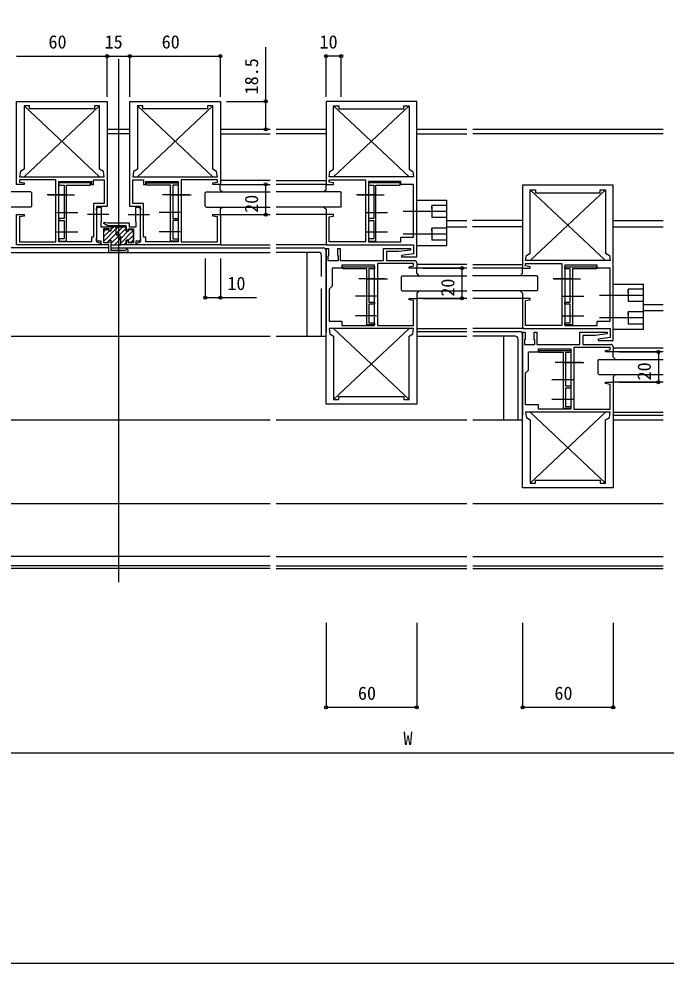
# Model space of a CAD drawing. Units: millimetres, scale not verified. Extents: x -699 to 701, y -1083 to 1079.
# Drawn here: x -231 to 197, y -1083 to -457 of the extents above; entities that cross this region are included whole.
import ezdxf
from ezdxf.enums import TextEntityAlignment as Align

# ---------------------------------------------------------------- set-up
doc = ezdxf.new("R2010")
doc.units = ezdxf.units.MM
doc.header["$LTSCALE"] = 6
for name, color, linetype in [('0-2_YKK_11', 7, 'Continuous'), ('0-3_YKK_12', 2, 'Continuous'), ('0-4_YKK_13', 4, 'Continuous'), ('0-6_YKK_D', 6, 'Continuous'), ('0-7_YKK_ZWAK', 7, 'Continuous')]:
    doc.layers.add(name, color=color, linetype=linetype)
doc.styles.add('ＭＳ ゴシック', font='')
doc.styles.get('ＭＳ ゴシック').set_extended_font_data('MS Gothic')

msp = doc.modelspace()

# ---------------------------------------------------------------- linework, layer by layer
at = {"layer": '0-2_YKK_11'}
for points in [[(-173, -512.1), (-173, -573.9), (-173.2, -574.1), (-173, -574.3), (-173, -581.8), (-180, -581.8), (-180, -605.1), (-177, -606.257), (-177, -607.1), (-233, -607.1), (-233, -587.1), (-228, -587.1), (-228, -588.1), (-231, -588.6), (-231, -605.1), (-207, -605.1), (-207, -564.1), (-231, -564.1), (-231, -565.6), (-228, -566.1), (-228, -567.1), (-233, -567.1), (-233, -512.1)], [(-158, -573.9), (-158, -512.1), (-98, -512.1), (-98, -567.1), (-103, -567.1), (-103, -566.1), (-100, -565.6), (-100, -564.1), (-124, -564.1), (-124, -605.1), (-100, -605.1), (-100, -588.6), (-103, -588.1), (-103, -587.1), (-98, -587.1), (-98, -607.1), (-154, -607.1), (-154, -606.257), (-151, -605.1), (-151, -581.8), (-158, -581.8), (-158, -574.3), (-157.8, -574.1)], [(32, -573.9), (32, -512.1), (-28, -512.1), (-28, -567.1), (-23, -567.1), (-23, -566.1), (-26, -565.6), (-26, -564.1), (-2, -564.1), (-2, -605.1), (-26, -605.1), (-26, -588.6), (-23, -588.1), (-23, -587.1), (-28, -587.1), (-28, -607.1), (30, -607.1), (30, -613.1), (21.971, -614.166), (22.033, -615.1), (32, -615.1), (32, -574.3), (31.8, -574.1)], [(-231, -562.1), (-175, -562.1), (-175.5, -558.6), (-178, -557.1), (-178, -515.1), (-181.5, -515.1), (-181.5, -517.1), (-224.5, -517.1), (-224.5, -515.1), (-228, -515.1), (-228, -557.1), (-230.5, -558.6)], [(-156, -562.1), (-100, -562.1), (-100.5, -558.6), (-103, -557.1), (-103, -515.1), (-106.5, -515.1), (-106.5, -517.1), (-149.5, -517.1), (-149.5, -515.1), (-153, -515.1), (-153, -557.1), (-155.5, -558.6)], [(30, -562.1), (-26, -562.1), (-25.5, -558.6), (-23, -557.1), (-23, -515.1), (-19.5, -515.1), (-19.5, -517.1), (23.5, -517.1), (23.5, -515.1), (27, -515.1), (27, -557.1), (29.5, -558.6)], [(-205, -605.1), (-205, -565.1), (-183.5, -565.1), (-183.5, -567.1), (-182, -567.1), (-182, -564.1), (-175, -564.1), (-175, -579.8), (-182, -579.8), (-182, -602.1), (-183.5, -602.1), (-183.5, -605.1)], [(-201.4, -567.5), (-201.4, -589.6), (-205, -589.6), (-205, -591), (-201.4, -591), (-201.4, -603.2), (-205, -603.2), (-205, -604.6), (-200, -604.6), (-200, -598.8), (-200.2, -598.6), (-200, -598.4), (-200, -597.3), (-200.2, -597.1), (-200, -596.9), (-200, -585.8), (-200.2, -585.6), (-200, -585.4), (-200, -567.5), (-184, -567.5), (-184, -566.1), (-205, -566.1), (-205, -567.5)], [(-126, -565.1), (-126, -605.1), (-147.5, -605.1), (-147.5, -602.1), (-149, -602.1), (-149, -579.8), (-156, -579.8), (-156, -564.1), (-149, -564.1), (-149, -567.1), (-147.5, -567.1), (-147.5, -565.1)], [(-129.6, -567.5), (-129.6, -589.6), (-126, -589.6), (-126, -591), (-129.6, -591), (-129.6, -603.2), (-126, -603.2), (-126, -604.6), (-131, -604.6), (-131, -598.8), (-130.8, -598.6), (-131, -598.4), (-131, -597.3), (-130.8, -597.1), (-131, -596.9), (-131, -585.8), (-130.8, -585.6), (-131, -585.4), (-131, -567.5), (-147, -567.5), (-147, -566.1), (-126, -566.1), (-126, -567.5)], [(0, -565.1), (0, -605.1), (21.5, -605.1), (21.5, -602.1), (30, -602.1), (30, -567.1), (21.5, -567.1), (21.5, -565.1)], [(3.6, -567.5), (3.6, -589.6), (0, -589.6), (0, -591), (3.6, -591), (3.6, -603.2), (0, -603.2), (0, -604.6), (5, -604.6), (5, -598.8), (4.8, -598.6), (5, -598.4), (5, -597.3), (4.8, -597.1), (5, -596.9), (5, -585.8), (4.8, -585.6), (5, -585.4), (5, -567.5), (21, -567.5), (21, -566.1), (0, -566.1), (0, -567.5)], [(162.15, -629.4), (162.15, -567.6), (102.15, -567.6), (102.15, -622.6), (107.15, -622.6), (107.15, -621.6), (104.15, -621.1), (104.15, -619.6), (128.15, -619.6), (128.15, -660.6), (104.15, -660.6), (104.15, -644.1), (107.15, -643.6), (107.15, -642.6), (102.15, -642.6), (102.15, -662.6), (160.15, -662.6), (160.15, -668.6), (152.121, -669.666), (152.183, -670.6), (162.15, -670.6), (162.15, -629.8), (161.95, -629.6)], [(160.15, -617.6), (104.15, -617.6), (104.65, -614.1), (107.15, -612.6), (107.15, -570.6), (110.65, -570.6), (110.65, -572.6), (153.65, -572.6), (153.65, -570.6), (157.15, -570.6), (157.15, -612.6), (159.65, -614.1)], [(-151.2, -584.1), (-151.2, -602.6), (-151, -602.6), (-151, -604.6), (-154, -604.6), (-154, -607.1), (-160.5, -607.1), (-160.5, -604.1), (-159.2, -604.1), (-159.2, -605.6), (-155.5, -605.6), (-155.5, -597.1), (-159.2, -597.1), (-159.2, -598.1), (-160.5, -598.1), (-160.5, -594.6), (-172.5, -594.6), (-175.315, -592.996), (-174.976, -592.095), (-172.5, -592.6), (-158.5, -592.6), (-158.5, -595.1), (-153.7, -595.1), (-153.7, -591.6), (-154, -591.6), (-154, -587.4), (-153.7, -587.1), (-154, -586.8), (-154, -582.1), (-152, -582.1), (-151, -583.1), (-151, -584.1)], [(4, -660.6), (4, -620.6), (-17.5, -620.6), (-17.5, -622.6), (-24, -622.6), (-24, -634.6), (-26, -636.6), (-26, -657.6), (-17.5, -657.6), (-17.5, -660.6)], [(0.4, -623), (0.4, -645.1), (4, -645.1), (4, -646.5), (0.4, -646.5), (0.4, -658.7), (4, -658.7), (4, -660.1), (-1, -660.1), (-1, -654.3), (-0.8, -654.1), (-1, -653.9), (-1, -652.8), (-0.8, -652.6), (-1, -652.4), (-1, -641.3), (-0.8, -641.1), (-1, -640.9), (-1, -623), (-17, -623), (-17, -621.6), (4, -621.6), (4, -623)], [(130.15, -620.6), (130.15, -660.6), (151.65, -660.6), (151.65, -657.6), (160.15, -657.6), (160.15, -622.6), (151.65, -622.6), (151.65, -620.6)], [(133.75, -645.1), (133.75, -623), (130.15, -623), (130.15, -621.6), (151.15, -621.6), (151.15, -623), (135.15, -623), (135.15, -640.9), (134.95, -641.1), (135.15, -641.3), (135.15, -652.4), (134.95, -652.6), (135.15, -652.8), (135.15, -653.9), (134.95, -654.1), (135.15, -654.3), (135.15, -660.1), (130.15, -660.1), (130.15, -658.7), (133.75, -658.7), (133.75, -646.5), (130.15, -646.5), (130.15, -645.1)], [(30, -662.6), (-26, -662.6), (-25.5, -666.1), (-23, -667.6), (-23, -709.6), (-19.5, -709.6), (-19.5, -707.6), (23.5, -707.6), (23.5, -709.6), (27, -709.6), (27, -667.6), (29.5, -666.1)], [(134.15, -676.1), (134.15, -716.1), (112.65, -716.1), (112.65, -713.1), (104.15, -713.1), (104.15, -692.1), (106.15, -690.1), (106.15, -678.1), (112.65, -678.1), (112.65, -676.1)], [(130.55, -678.5), (130.55, -700.6), (134.15, -700.6), (134.15, -702), (130.55, -702), (130.55, -714.2), (134.15, -714.2), (134.15, -715.6), (129.15, -715.6), (129.15, -709.8), (129.35, -709.6), (129.15, -709.4), (129.15, -708.3), (129.35, -708.1), (129.15, -707.9), (129.15, -696.8), (129.35, -696.6), (129.15, -696.4), (129.15, -678.5), (113.15, -678.5), (113.15, -677.1), (134.15, -677.1), (134.15, -678.5)], [(160.15, -718.1), (104.15, -718.1), (104.65, -721.6), (107.15, -723.1), (107.15, -765.1), (110.65, -765.1), (110.65, -763.1), (153.65, -763.1), (153.65, -765.1), (157.15, -765.1), (157.15, -723.1), (159.65, -721.6)]]:
    msp.add_lwpolyline(points, close=True, dxfattribs=at)
for points in [[(-179.8, -602.6), (-179.8, -584.1), (-180, -584.1), (-180, -583.1), (-179, -582.1), (-177, -582.1), (-177, -586.8), (-177.3, -587.1), (-177, -587.4), (-177, -591.6), (-177.3, -591.6), (-177.3, -595.1), (-171.5, -595.1)], [(-170.5, -595.1), (-170.5, -598.1), (-171.8, -598.1), (-171.8, -597.1), (-175.5, -597.1), (-175.5, -605.6), (-171.8, -605.6), (-171.8, -604.1), (-170.5, -604.1), (-170.5, -610.6), (-160.866, -610.6)], [(-160, -612.1), (-172, -612.1), (-172, -607.1), (-177, -607.1), (-177, -604.6), (-180, -604.6), (-180, -602.6), (-179.8, -602.6)], [(-28, -712.6), (-28, -629.8), (-27.8, -629.6), (-28, -629.4), (-28, -609.6), (-26.3, -609.6), (-26.3, -614.6), (-26.8, -614.6), (-26.8, -617.6), (-19.8, -617.6), (-19.8, -614.6), (-20.3, -614.6), (-20.3, -609.6), (-18.6, -609.6), (-18.6, -617.6), (10, -617.6), (10, -609.6), (28, -609.6), (28, -610.6), (20, -611.6), (12, -611.6), (12, -617.6), (30.5, -617.6)], [(32, -619.1), (32, -622.6), (27, -622.6), (27, -621.6), (30, -621.1), (30, -619.6), (6, -619.6), (6, -660.6), (30, -660.6), (30, -644.1), (27, -643.6), (27, -642.6), (32, -642.6), (32, -712.6), (-28, -712.6)], [(102.15, -768.1), (102.15, -685.3), (102.35, -685.1), (102.15, -684.9), (102.15, -665.1), (103.85, -665.1), (103.85, -670.1), (103.35, -670.1), (103.35, -673.1), (110.35, -673.1), (110.35, -670.1), (109.85, -670.1), (109.85, -665.1), (111.55, -665.1), (111.55, -673.1), (140.15, -673.1), (140.15, -665.1), (158.15, -665.1), (158.15, -666.1), (150.15, -667.1), (142.15, -667.1), (142.15, -673.1), (160.65, -673.1)], [(162.15, -674.6), (162.15, -678.1), (157.15, -678.1), (157.15, -677.1), (160.15, -676.6), (160.15, -675.1), (136.15, -675.1), (136.15, -716.1), (160.15, -716.1), (160.15, -699.6), (157.15, -699.1), (157.15, -698.1), (162.15, -698.1), (162.15, -768.1), (102.15, -768.1)]]:
    msp.add_lwpolyline(points, dxfattribs=at)
for centre, radius, start, end in [((-171, -595.1), 0.5, 0, 180.00002), ((-160, -611.1), 1, 270, 150.00001), ((30.5, -619.1), 1.5, 0, 89.99998), ((160.65, -674.6), 1.5, 0, 89.99998)]:
    msp.add_arc(centre, radius, start, end, dxfattribs=at)
at = {"layer": '0-3_YKK_12'}
for p, q in [((-165.5, -484.035), (-165.5, -830.6)), ((-178, -515.1), (-228, -562.1)), ((-228, -515.1), (-178, -562.1)), ((-103, -515.1), (-153, -562.1)), ((-153, -515.1), (-103, -562.1)), ((27, -515.1), (-23, -562.1)), ((-23, -515.1), (27, -562.1)), ((-173, -530.6), (-158, -530.6)), ((-98, -530.6), (-65, -530.6)), ((-61, -530.6), (-28, -530.6)), ((32, -530.6), (65.15, -530.6)), ((69.15, -530.6), (195.3, -530.6)), ((-158, -533.6), (-173, -533.6)), ((-98, -533.6), (-65, -533.6)), ((-28, -533.6), (-61, -533.6)), ((32, -533.6), (65.15, -533.6)), ((195.3, -533.6), (69.15, -533.6)), ((-65, -564.6), (-98, -564.6)), ((-98, -567.1), (-65, -567.1)), ((-61, -564.6), (-28, -564.6)), ((-28, -567.1), (-61, -567.1)), ((-223.5, -572.1), (-266, -572.1)), ((-223.5, -572.1), (-223, -572.6)), ((-223, -581.6), (-223, -572.6)), ((-107.5, -572.1), (-108, -572.6)), ((-108, -581.6), (-108, -572.6)), ((-107.5, -572.1), (-65, -572.1)), ((-18.5, -572.1), (-61.15, -572.1)), ((-18.5, -572.1), (-61.15, -572.1)), ((-18.5, -572.1), (-18, -572.6)), ((-18.5, -572.1), (-18, -572.6)), ((-18, -581.6), (-18, -572.6)), ((-18, -581.6), (-18, -572.6)), ((157.15, -570.6), (107.15, -617.6)), ((107.15, -570.6), (157.15, -617.6)), ((-223, -581.6), (-223.5, -582.1)), ((-18, -581.6), (-18.5, -582.1)), ((-18, -581.6), (-18.5, -582.1)), ((-223.5, -582.1), (-266, -582.1)), ((-98, -587.1), (-65, -587.1)), ((-18.5, -582.1), (-61.15, -582.1)), ((-18.5, -582.1), (-61.15, -582.1)), ((-28, -587.1), (-61, -587.1)), ((52, -591.1), (65.15, -591.1)), ((102.15, -591.1), (69, -591.1)), ((162.15, -591.1), (195.3, -591.1)), ((52, -595.1), (65.15, -595.1)), ((102.15, -595.1), (69, -595.1)), ((162.15, -595.1), (195.3, -595.1)), ((-172, -609.1), (-266, -609.1)), ((-266, -612.1), (-65, -612.1)), ((-170.5, -609.1), (-65, -609.1)), ((-98, -607.1), (-65, -607.1)), ((-27, -607.1), (-61, -607.1)), ((-61, -609.1), (-30, -609.1)), ((-33, -612.1), (-61, -612.1)), ((-40.5, -667.6), (-40.5, -612.1)), ((-28, -609.6), (-28, -664.8)), ((-31, -628.1), (-31, -614.1)), ((65.15, -620.1), (32, -620.1)), ((65.15, -622.6), (32, -622.6)), ((69.15, -620.1), (102.15, -620.1)), ((102.15, -622.6), (69.15, -622.6)), ((22.5, -627.6), (22, -628.1)), ((22, -637.1), (22, -628.1)), ((22.5, -627.6), (65.15, -627.6)), ((111.65, -627.6), (69, -627.6)), ((111.65, -627.6), (112.15, -628.1)), ((112.15, -637.1), (112.15, -628.1)), ((-31, -667.6), (-31, -636.1)), ((22, -637.1), (22.5, -637.6)), ((22.5, -637.6), (65.15, -637.6)), ((65.15, -642.6), (32, -642.6)), ((102.15, -642.6), (69.15, -642.6)), ((182.15, -646.6), (195.3, -646.6)), ((182.15, -650.6), (195.3, -650.6)), ((27, -709.6), (-23, -662.6)), ((-23, -709.6), (27, -662.6)), ((32, -662.6), (65.15, -662.6)), ((103.15, -662.6), (69.15, -662.6)), ((-266, -667.6), (-65, -667.6)), ((-61, -667.6), (-28, -667.6)), ((65.15, -664.8), (32, -664.8)), ((32, -667.6), (65.15, -667.6)), ((69.15, -664.6), (100.15, -664.6)), ((97.15, -667.6), (69.15, -667.6)), ((89.65, -723.1), (89.65, -667.6)), ((102.15, -665.1), (102.15, -720.3)), ((99.15, -723.1), (99.15, -669.6)), ((195.3, -675.6), (162.15, -675.6)), ((195.3, -678.1), (162.15, -678.1)), ((152.65, -683.1), (152.15, -683.6)), ((152.15, -692.6), (152.15, -683.6)), ((152.65, -683.1), (195.3, -683.1)), ((195.3, -698.1), (162.15, -698.1)), ((157.15, -765.1), (107.15, -718.1)), ((107.15, -765.1), (157.15, -718.1)), ((162.15, -718.1), (195.3, -718.1)), ((-266, -723.1), (-65, -723.1)), ((-61, -723.1), (65.15, -723.1)), ((69.15, -723.1), (102.15, -723.1)), ((195.3, -720.3), (162.15, -720.3)), ((162.15, -723.1), (195.3, -723.1)), ((-266, -778.6), (-65, -778.6)), ((-61, -778.6), (65.15, -778.6)), ((69.15, -778.6), (195.3, -778.6)), ((-65, -813.6), (-266, -813.6)), ((-61, -813.6), (65.15, -813.6)), ((69.15, -813.6), (195.3, -813.6)), ((-65, -819.9), (-266, -819.9)), ((-65, -821.6), (-266, -821.6)), ((-61, -819.9), (65.15, -819.9)), ((-61, -821.6), (65.15, -821.6)), ((69.15, -819.9), (195.3, -819.9)), ((69.15, -821.6), (195.3, -821.6))]:
    msp.add_line(p, q, dxfattribs=at)
for points in [[(-108, -581.6), (-107.5, -582.1), (-65, -582.1)], [(112.15, -637.1), (111.65, -637.6), (69, -637.6)], [(152.15, -692.6), (152.65, -693.1), (195.3, -693.1)]]:
    msp.add_lwpolyline(points, dxfattribs=at)
for centre in [(-33, -614.1), (-30, -611.1), (97.15, -669.6), (100.15, -666.6)]:
    msp.add_arc(centre, 2, 0, 90, dxfattribs=at)
at = {"layer": '0-4_YKK_13'}
for p, q in [((-98.15, -570.6), (-98.15, -567.1)), ((-28, -570.6), (-28, -567.1)), ((-28, -570.6), (-28, -567.1)), ((-200, -574.1), (-212.785, -574.1)), ((-212, -574.1), (-194.612, -574.1)), ((-119, -574.1), (-136.388, -574.1)), ((-131, -574.1), (-117.399, -574.1)), ((-98.15, -570.6), (-96.65, -572.1)), ((-28, -570.6), (-29.5, -572.1)), ((-28, -570.6), (-29.5, -572.1)), ((5, -574.1), (-7.785, -574.1)), ((-7, -574.1), (10.388, -574.1)), ((32, -577.6), (52, -577.6)), ((32, -607.6), (32, -577.6)), ((42, -583.1), (42, -581.1)), ((52, -581.1), (42, -581.1)), ((-206.4, -585.6), (-192.4, -585.6)), ((-172, -587.1), (-186, -587.1)), ((-159, -587.1), (-145, -587.1)), ((-124.6, -585.6), (-138.6, -585.6)), ((-124.6, -585.6), (-138.6, -585.6)), ((-96.65, -582.1), (-98.15, -583.6)), ((-98.15, -583.6), (-98.15, -587.1)), ((-1.4, -585.6), (12.6, -585.6)), ((47, -585.1), (23, -585.1)), ((52, -585.1), (32, -585.1)), ((42, -581.814), (42, -588.387)), ((42, -587.1), (42, -589.1)), ((52, -589.1), (42, -589.1)), ((-206.4, -598.6), (-192.4, -598.6)), ((-175.5, -604.91), (-167, -596.41)), ((-175.5, -598.624), (-173.476, -596.6)), ((-175.5, -601.767), (-171.8, -598.067)), ((-171.547, -604.1), (-167, -599.553)), ((-170.5, -596.767), (-168.833, -595.1)), ((-167, -596.41), (-165.69, -595.1)), ((-166.67, -599.223), (-162.547, -595.1)), ((-165.098, -600.795), (-160.5, -596.196)), ((-164, -605.982), (-155.5, -597.482)), ((-164, -602.839), (-159.261, -598.1)), ((-159.2, -598.039), (-157.761, -596.6)), ((-124.6, -598.6), (-138.6, -598.6)), ((-124.6, -598.6), (-138.6, -598.6)), ((-1.4, -598.6), (12.6, -598.6)), ((47, -600.1), (23, -600.1)), ((52, -600.1), (32, -600.1)), ((42, -598.1), (42, -596.1)), ((52, -596.1), (42, -596.1)), ((42, -596.814), (42, -603.387)), ((-173.047, -605.6), (-171.8, -604.353)), ((-170.5, -606.196), (-165.805, -601.502)), ((-168.261, -607.1), (-164.234, -603.073)), ((-165.118, -607.1), (-164, -605.982)), ((-161.974, -607.1), (-160.5, -605.626)), ((-159.2, -604.326), (-155.5, -600.626)), ((-157.331, -605.6), (-155.5, -603.769)), ((42, -602.1), (42, -604.1)), ((52, -604.1), (42, -604.1)), ((32, -626.1), (32, -622.6)), ((102.15, -626.1), (102.15, -622.6)), ((11, -629.6), (-6.388, -629.6)), ((-1, -629.6), (12.601, -629.6)), ((32, -626.1), (33.5, -627.6)), ((102.15, -626.1), (100.65, -627.6)), ((135.15, -629.6), (122.365, -629.6)), ((123.15, -629.6), (140.538, -629.6)), ((100.65, -637.6), (102.15, -639.1)), ((162.15, -633.1), (182.15, -633.1)), ((162.15, -663.1), (162.15, -633.1)), ((172.15, -638.6), (172.15, -636.6)), ((182.15, -636.6), (172.15, -636.6)), ((172.15, -637.314), (172.15, -643.887)), ((5.4, -641.1), (-8.6, -641.1)), ((5.4, -641.1), (-8.6, -641.1)), ((102.15, -639.1), (102.15, -642.6)), ((128.75, -641.1), (142.75, -641.1)), ((177.15, -640.6), (153.15, -640.6)), ((182.15, -640.6), (162.15, -640.6)), ((172.15, -642.6), (172.15, -644.6)), ((182.15, -644.6), (172.15, -644.6)), ((5.4, -654.1), (-8.6, -654.1)), ((5.4, -654.1), (-8.6, -654.1)), ((128.75, -654.1), (142.75, -654.1)), ((177.15, -655.6), (153.15, -655.6)), ((182.15, -655.6), (162.15, -655.6)), ((172.15, -653.6), (172.15, -651.6)), ((182.15, -651.6), (172.15, -651.6)), ((172.15, -652.314), (172.15, -658.887)), ((172.15, -657.6), (172.15, -659.6)), ((182.15, -659.6), (172.15, -659.6)), ((162.15, -681.6), (162.15, -678.1)), ((162.15, -681.6), (163.65, -683.1)), ((141.15, -685.1), (123.762, -685.1)), ((129.15, -685.1), (142.751, -685.1)), ((163.65, -693.1), (162.15, -694.6)), ((135.55, -696.6), (121.55, -696.6)), ((135.55, -696.6), (121.55, -696.6)), ((162.15, -694.6), (162.15, -698.1)), ((135.55, -709.6), (121.55, -709.6)), ((135.55, -709.6), (121.55, -709.6))]:
    msp.add_line(p, q, dxfattribs=at)
for points in [[(32, -607.6), (52, -607.6), (52, -577.6)], [(-29.5, -582.1), (-28, -583.6), (-28, -587.1)], [(-29.5, -582.1), (-28, -583.6), (-28, -587.1)], [(33.5, -637.6), (32, -639.1), (32, -642.6)], [(162.15, -663.1), (182.15, -663.1), (182.15, -633.1)]]:
    msp.add_lwpolyline(points, dxfattribs=at)
for points in [[(-175.5, -596.6), (-175.5, -605.6), (-171.8, -605.6), (-171.8, -604.1), (-170.5, -604.1), (-170.5, -607.1), (-164, -607.1), (-164, -603.307), (-167, -600.307), (-167, -595.1), (-170.5, -595.1), (-170.5, -598.1), (-171.8, -598.1), (-171.8, -596.6)], [(-155.5, -596.6), (-155.5, -605.6), (-159.2, -605.6), (-159.2, -604.1), (-160.5, -604.1), (-160.5, -607.1), (-164, -607.1), (-164, -601.893), (-167, -598.893), (-167, -595.1), (-160.5, -595.1), (-160.5, -598.1), (-159.2, -598.1), (-159.2, -596.6)]]:
    msp.add_lwpolyline(points, close=True, dxfattribs=at)
at = {"layer": '0-6_YKK_D'}
for p, q in [((-173, -509.1), (-173, -481.1)), ((-173, -509.1), (-173, -481.1)), ((-158, -509.1), (-158, -481.1)), ((-158, -509.1), (-158, -481.1)), ((-98, -509.1), (-98, -481.1)), ((-28, -509.1), (-28, -481.1)), ((-18, -509.1), (-18, -481.1)), ((-233, -482.1), (-173, -482.1)), ((-173, -482.1), (-158, -482.1)), ((-158, -482.1), (-98, -482.1)), ((-18, -482.1), (-28, -482.1)), ((-94, -512.1), (-67, -512.1)), ((-94, -530.6), (-67, -530.6)), ((-94, -567.1), (-67, -567.1)), ((-68, -587.1), (-68, -567.1)), ((-94, -587.1), (-67, -587.1)), ((-108, -616.1), (-108, -643.1)), ((-98, -616.1), (-98, -643.1)), ((36, -622.6), (63, -622.6)), ((62, -622.6), (62, -642.6)), ((36, -642.6), (63, -642.6)), ((166.15, -678.1), (193.15, -678.1)), ((192.15, -678.1), (192.15, -698.1)), ((166.15, -698.1), (193.15, -698.1)), ((-28, -857.6), (-28, -914.6)), ((32, -857.6), (32, -914.6)), ((102.15, -857.6), (102.15, -914.6)), ((162.15, -857.6), (162.15, -914.6)), ((32, -913.6), (-28, -913.6)), ((162.15, -913.6), (102.15, -913.6)), ((-422.8, -943.6), (482.25, -943.6))]:
    msp.add_line(p, q, dxfattribs=at)
for points in [[(-68, -530.6), (-68, -512.1), (-68, -476.22)], [(-108, -642.1), (-98, -642.1), (-74.12, -642.1)]]:
    msp.add_lwpolyline(points, dxfattribs=at)
for centre in [(-173, -482.1), (-173, -482.1), (-158, -482.1), (-158, -482.1), (-98, -482.1), (-28, -482.1), (-18, -482.1), (-68, -512.1), (-68, -530.6), (-68, -567.1), (-68, -587.1), (62, -622.6), (-108, -642.1), (-98, -642.1), (62, -642.6), (192.15, -678.1), (192.15, -698.1), (-28, -913.6), (32, -913.6), (102.15, -913.6), (162.15, -913.6)]:
    msp.add_circle(centre, 1.02, dxfattribs=at)
at = {"layer": '0-7_YKK_ZWAK'}
msp.add_lwpolyline([(-699, -1083), (701, -1083), (701, 1037)], dxfattribs=at)

# ---------------------------------------------------------------- texts
at = {"layer": '0-6_YKK_D', "style": 'ＭＳ ゴシック'}
for s, p in [('60', (-211.898, -479.7)), ('15', (-174.705, -479.7)), ('60', (-136.898, -479.7)), ('10', (-32.341, -479.7)), ('10', (-93.361, -639.7)), ('60', (-6.898, -911.2)), ('60', (123.252, -911.2)), ('W', (23.248, -941.2))]:
    msp.add_text(s, height=8.798, dxfattribs=at).set_placement(p, align=Align.BOTTOM_LEFT)
for s, p in [('18.5', (-70.4, -507.461)), ('20', (-70.4, -585.964)), ('20', (59.6, -641.464)), ('20', (189.75, -696.964))]:
    msp.add_text(s, height=8.798, rotation=90, dxfattribs=at).set_placement(p, align=Align.BOTTOM_LEFT)

doc.saveas('drawing.dxf')
